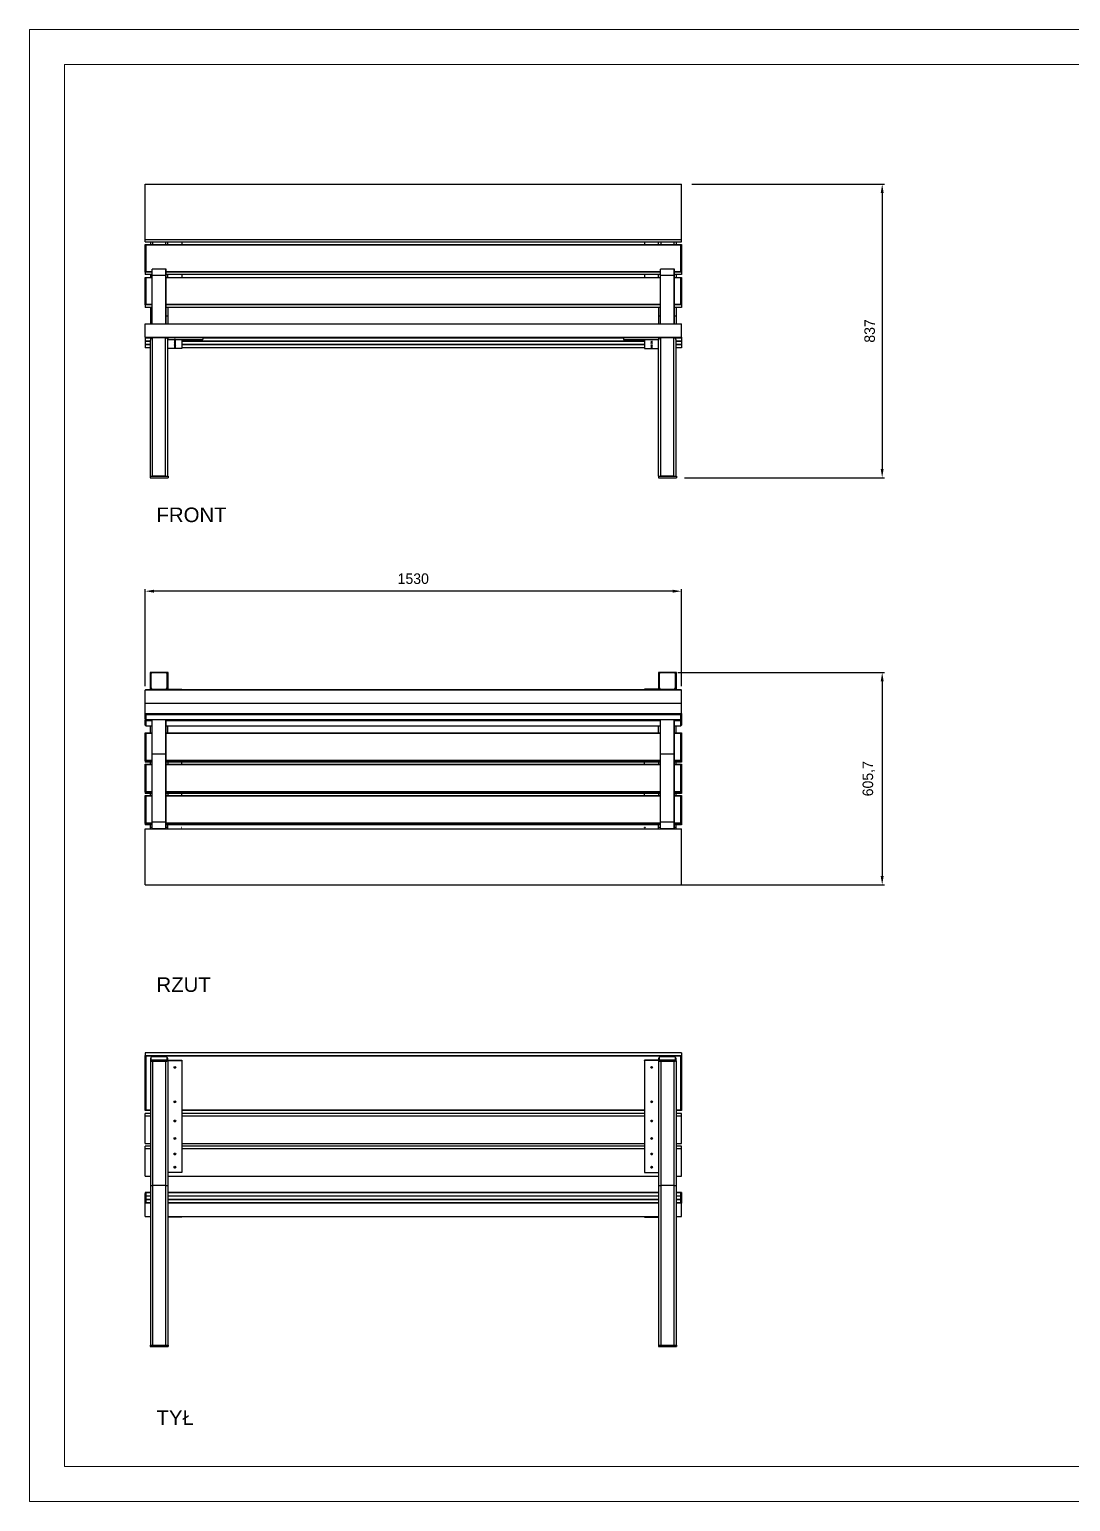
# Model space of a CAD drawing. Header units: millimetres. Extents: x 1691 to 7631, y -3615 to 585.
# Drawn here: x 1691 to 4661, y -3615 to 585 of the extents above; entities that cross this region are included whole.
import ezdxf

# ---------------------------------------------------------------- set-up
doc = ezdxf.new("R2010")
doc.units = ezdxf.units.MM
doc.header["$PDSIZE"] = -1
doc.layers.add('tabelka', color=155, linetype='Continuous')
doc.layers.add('WYMIAR', color=96, linetype='Continuous')
doc.dimstyles.new('1-1', dxfattribs={"dimtxt": 30, "dimasz": 25, "dimexe": 6.25, "dimexo": 30, "dimgap": 20.625, "dimtad": 1, "dimdec": 1, "dimtxsty": 'Standard', "dimcen": 0, "dimclrd": 2, "dimclre": 2, "dimclrt": 2, "dimadec": 0, "dimazin": 0, "dimtfac": 1, "dimtdec": 1, "dimtmove": 0, "dimatfit": 3, "dimfxl": 0, "dimarcsym": 0})

# ---------------------------------------------------------------- blocks, each defined once
blk = doc.blocks.new('front')
for p, q in [((-464, 1934.8), (-464, 2092)), ((-464, 2092), (1066, 2092)), ((1066, 1934.8), (1066, 2092)), ((-464, 1934.8), (1066, 1934.8)), ((-464, 1927.8), (-464, 1934.8)), ((1066, 1927.8), (1066, 1934.8)), ((-464, 1927.8), (1066, 1927.8)), ((-464, 1841.1), (-464, 1919.7)), ((-464, 1919.7), (-462, 1918.1)), ((-464, 1919.7), (1066, 1919.7)), ((-462, 1918.1), (-462, 1843.5)), ((1064, 1918.1), (-462, 1918.1)), ((-449, 1927.8), (-449, 1919.7)), ((-442.6, 1927.8), (-442.6, 1919.7)), ((-405.4, 1927.8), (-405.4, 1919.7)), ((-399, 1919.7), (-399, 1927.8)), ((-359, 1927.8), (-359, 1919.7)), ((961, 1927.8), (961, 1919.7)), ((1001, 1919.7), (1001, 1927.8)), ((1007.4, 1927.8), (1007.4, 1919.7)), ((1044.6, 1927.8), (1044.6, 1919.7)), ((1051, 1927.8), (1051, 1919.7)), ((1064, 1918.1), (1066, 1919.7)), ((1064, 1843.5), (1064, 1918.1)), ((1066, 1919.7), (1066, 1841.1)), ((-444, 1832.3), (-444, 1849.3)), ((-443.5, 1832.3), (-443.5, 1849.8)), ((-404.5, 1849.8), (-443.5, 1849.8)), ((-404.5, 1832.3), (-404.5, 1849.8)), ((-404, 1832.3), (-404, 1849.3)), ((1006, 1832.3), (1006, 1849.3)), ((1006.5, 1832.3), (1006.5, 1849.8)), ((1045.5, 1849.8), (1006.5, 1849.8)), ((1045.5, 1832.3), (1045.5, 1849.8)), ((1046, 1832.3), (1046, 1849.3)), ((-464, 1841.1), (-462, 1843.5)), ((-444, 1841.1), (-464, 1841.1)), ((-464, 1841.1), (-464, 1834.1)), ((-444, 1834.1), (-464, 1834.1)), ((-464, 1747.8), (-464, 1826.4)), ((-464, 1826.4), (-462, 1824.8)), ((-464, 1826.4), (-444, 1826.4)), ((-462, 1843.5), (-444, 1843.5)), ((-462, 1824.8), (-462, 1750.1)), ((-444, 1824.8), (-462, 1824.8)), ((-449, 1834.1), (-449, 1826.4)), ((-444, 1693.8), (-444, 1832.3)), ((-444, 1832.3), (-443.5, 1832.3)), ((-443.5, 1832.3), (-404.5, 1832.3)), ((-443.5, 1693.8), (-443.5, 1832.3)), ((-404.5, 1832.3), (-404, 1832.3)), ((-404.5, 1693.8), (-404.5, 1832.3)), ((-404, 1843.5), (1006, 1843.5)), ((1006, 1841.1), (-404, 1841.1)), ((1006, 1834.1), (-404, 1834.1)), ((-404, 1693.8), (-404, 1832.3)), ((-404, 1826.4), (1006, 1826.4)), ((1006, 1824.8), (-404, 1824.8)), ((-399, 1826.4), (-399, 1834.1)), ((-359, 1834.1), (-359, 1826.4)), ((961, 1834.1), (961, 1826.4)), ((1001, 1826.4), (1001, 1834.1)), ((1006, 1693.8), (1006, 1832.3)), ((1006, 1832.3), (1006.5, 1832.3)), ((1006.5, 1832.3), (1045.5, 1832.3)), ((1006.5, 1693.8), (1006.5, 1832.3)), ((1045.5, 1832.3), (1046, 1832.3)), ((1045.5, 1693.8), (1045.5, 1832.3)), ((1046, 1843.5), (1064, 1843.5)), ((1066, 1841.1), (1046, 1841.1)), ((1066, 1834.1), (1046, 1834.1)), ((1046, 1693.8), (1046, 1832.3)), ((1046, 1826.4), (1066, 1826.4)), ((1064, 1824.8), (1046, 1824.8)), ((1051, 1834.1), (1051, 1826.4)), ((1064, 1843.5), (1066, 1841.1)), ((1064, 1824.8), (1066, 1826.4)), ((1064, 1750.1), (1064, 1824.8)), ((1066, 1841.1), (1066, 1834.1)), ((1066, 1826.4), (1066, 1747.8)), ((-464, 1747.8), (-462, 1750.1)), ((-444, 1747.8), (-464, 1747.8)), ((-464, 1747.8), (-464, 1740.7)), ((-444, 1740.7), (-464, 1740.7)), ((-462, 1750.1), (-444, 1750.1)), ((-449, 1740.7), (-449, 1715.1)), ((-404, 1750.1), (1006, 1750.1)), ((1006, 1747.8), (-404, 1747.8)), ((1006, 1740.7), (-404, 1740.7)), ((-399, 1740.7), (-399, 1715.1)), ((1001, 1740.7), (1001, 1715.1)), ((1046, 1750.1), (1064, 1750.1)), ((1066, 1747.8), (1046, 1747.8)), ((1066, 1740.7), (1046, 1740.7)), ((1051, 1740.7), (1051, 1715.1)), ((1064, 1750.1), (1066, 1747.8)), ((1066, 1747.8), (1066, 1740.7)), ((-464, 1693.8), (1066, 1693.8)), ((-464, 1655.8), (-464, 1693.8)), ((-449, 1715.1), (-449, 1693.8)), ((-399, 1715.1), (-399, 1693.8)), ((1001, 1715.1), (1001, 1693.8)), ((1051, 1715.1), (1051, 1693.8)), ((1066, 1655.8), (1066, 1693.8)), ((-464, 1655.8), (-464, 1653)), ((-464, 1655.8), (1066, 1655.8)), ((-462, 1653.8), (-464, 1655.8)), ((-445.7, 1653), (-464, 1653)), ((-464, 1653), (-464, 1644.5)), ((-449, 1644.5), (-464, 1644.5)), ((-464, 1644.5), (-464, 1643.4)), ((-449, 1643.4), (-464, 1643.4)), ((-464, 1643.4), (-464, 1634.9)), ((1064, 1653.8), (-462, 1653.8)), ((-449, 1258.8), (-449, 1647.4)), ((-442.6, 1258.8), (-442.6, 1653.8)), ((-405.4, 1258.8), (-405.4, 1653.8)), ((-399, 1653), (-402.3, 1653)), ((-399, 1653.8), (-399, 1648.8)), ((-399, 1648.8), (-299, 1648.8)), ((-399, 1258.8), (-399, 1647.4)), ((-359, 1648.8), (-359, 1623.4)), ((961, 1644.5), (-359, 1644.5)), ((961, 1643.4), (-359, 1643.4)), ((-299, 1653.8), (-299, 1648.8)), ((901, 1653), (-299, 1653)), ((901, 1653.8), (901, 1648.8)), ((901, 1648.8), (1001, 1648.8)), ((961, 1648.8), (961, 1623.4)), ((1001, 1653.8), (1001, 1648.8)), ((1004.3, 1653), (1001, 1653)), ((1001, 1258.8), (1001, 1647.4)), ((1007.4, 1258.8), (1007.4, 1653.8)), ((1044.6, 1258.8), (1044.6, 1653.8)), ((1066, 1653), (1047.7, 1653)), ((1051, 1258.8), (1051, 1647.4)), ((1066, 1644.5), (1051, 1644.5)), ((1066, 1643.4), (1051, 1643.4)), ((1066, 1655.8), (1064, 1653.8)), ((1066, 1655.8), (1066, 1653)), ((1066, 1653), (1066, 1644.5)), ((1066, 1644.5), (1066, 1643.4)), ((1066, 1643.4), (1066, 1634.9)), ((-449, 1634.9), (-464, 1634.9)), ((-464, 1634.9), (-464, 1633.8)), ((-449, 1633.8), (-464, 1633.8)), ((-464, 1633.8), (-464, 1625.3)), ((-449, 1625.3), (-464, 1625.3)), ((-359, 1623.4), (-399, 1623.4)), ((961, 1634.9), (-359, 1634.9)), ((961, 1633.8), (-359, 1633.8)), ((961, 1625.3), (-359, 1625.3)), ((961, 1623.4), (1001, 1623.4)), ((1066, 1634.9), (1051, 1634.9)), ((1066, 1633.8), (1051, 1633.8)), ((1066, 1625.3), (1051, 1625.3)), ((1066, 1634.9), (1066, 1633.8)), ((1066, 1633.8), (1066, 1625.3)), ((-449.5, 1258.8), (-449.5, 1254.8)), ((-449.5, 1258.8), (-398.5, 1258.8)), ((-449.5, 1254.8), (-398.5, 1254.8)), ((-405.4, 1258.8), (-442.6, 1258.8)), ((-398.5, 1258.8), (-398.5, 1254.8)), ((1000.5, 1258.8), (1000.5, 1254.8)), ((1000.5, 1258.8), (1051.5, 1258.8)), ((1000.5, 1254.8), (1051.5, 1254.8)), ((1044.6, 1258.8), (1007.4, 1258.8)), ((1051.5, 1258.8), (1051.5, 1254.8))]:
    blk.add_line(p, q)
at = {"flags": 128}
for points in [[(-379, 1648.7), (-379.9, 1648.7), (-380.7, 1648.6), (-381.3, 1648.5), (-381.5, 1648.4), (-381.3, 1648.3), (-380.7, 1648.3), (-379.9, 1648.2), (-379, 1648.2), (-378, 1648.2), (-377.2, 1648.3), (-376.7, 1648.3), (-376.5, 1648.4), (-376.7, 1648.5), (-377.2, 1648.6), (-378, 1648.7), (-379, 1648.7)], [(-379, 1643.4), (-379.9, 1643.4), (-380.7, 1643.3), (-381.3, 1643.2), (-381.5, 1643.1), (-381.3, 1643), (-380.7, 1642.9), (-379.9, 1642.9), (-379, 1642.8), (-378, 1642.9), (-377.2, 1642.9), (-376.7, 1643), (-376.5, 1643.1), (-376.7, 1643.2), (-377.2, 1643.3), (-378, 1643.4), (-379, 1643.4)], [(-379, 1639.1), (-379.9, 1639.1), (-380.7, 1639), (-381.3, 1639), (-381.5, 1638.8), (-381.3, 1638.7), (-380.7, 1638.7), (-379.9, 1638.6), (-379, 1638.6), (-378, 1638.6), (-377.2, 1638.7), (-376.7, 1638.7), (-376.5, 1638.8), (-376.7, 1639), (-377.2, 1639), (-378, 1639.1), (-379, 1639.1)], [(981, 1648.7), (982, 1648.7), (982.8, 1648.6), (983.3, 1648.5), (983.5, 1648.4), (983.3, 1648.3), (982.8, 1648.3), (982, 1648.2), (981, 1648.2), (980.1, 1648.2), (979.3, 1648.3), (978.7, 1648.3), (978.5, 1648.4), (978.7, 1648.5), (979.3, 1648.6), (980.1, 1648.7), (981, 1648.7)], [(981, 1643.4), (982, 1643.4), (982.8, 1643.3), (983.3, 1643.2), (983.5, 1643.1), (983.3, 1643), (982.8, 1642.9), (982, 1642.9), (981, 1642.8), (980.1, 1642.9), (979.3, 1642.9), (978.7, 1643), (978.5, 1643.1), (978.7, 1643.2), (979.3, 1643.3), (980.1, 1643.4), (981, 1643.4)], [(981, 1639.1), (982, 1639.1), (982.8, 1639), (983.3, 1639), (983.5, 1638.8), (983.3, 1638.7), (982.8, 1638.7), (982, 1638.6), (981, 1638.6), (980.1, 1638.6), (979.3, 1638.7), (978.7, 1638.7), (978.5, 1638.8), (978.7, 1639), (979.3, 1639), (980.1, 1639.1), (981, 1639.1)], [(-379, 1633.8), (-379.9, 1633.8), (-380.7, 1633.7), (-381.3, 1633.6), (-381.5, 1633.5), (-381.3, 1633.4), (-380.7, 1633.3), (-379.9, 1633.3), (-379, 1633.3), (-378, 1633.3), (-377.2, 1633.3), (-376.7, 1633.4), (-376.5, 1633.5), (-376.7, 1633.6), (-377.2, 1633.7), (-378, 1633.8), (-379, 1633.8)], [(-379, 1629.5), (-379.9, 1629.5), (-380.7, 1629.4), (-381.3, 1629.4), (-381.5, 1629.3), (-381.3, 1629.2), (-380.7, 1629.1), (-379.9, 1629), (-379, 1629), (-378, 1629), (-377.2, 1629.1), (-376.7, 1629.2), (-376.5, 1629.3), (-376.7, 1629.4), (-377.2, 1629.4), (-378, 1629.5), (-379, 1629.5)], [(-379, 1624.7), (-379.9, 1624.7), (-380.7, 1624.6), (-381.3, 1624.6), (-381.5, 1624.5), (-381.3, 1624.4), (-380.7, 1624.3), (-379.9, 1624.2), (-379, 1624.2), (-378, 1624.2), (-377.2, 1624.3), (-376.7, 1624.4), (-376.5, 1624.5), (-376.7, 1624.6), (-377.2, 1624.6), (-378, 1624.7), (-379, 1624.7)], [(981, 1633.8), (982, 1633.8), (982.8, 1633.7), (983.3, 1633.6), (983.5, 1633.5), (983.3, 1633.4), (982.8, 1633.3), (982, 1633.3), (981, 1633.3), (980.1, 1633.3), (979.3, 1633.3), (978.7, 1633.4), (978.5, 1633.5), (978.7, 1633.6), (979.3, 1633.7), (980.1, 1633.8), (981, 1633.8)], [(981, 1629.5), (982, 1629.5), (982.8, 1629.4), (983.3, 1629.4), (983.5, 1629.3), (983.3, 1629.2), (982.8, 1629.1), (982, 1629), (981, 1629), (980.1, 1629), (979.3, 1629.1), (978.7, 1629.2), (978.5, 1629.3), (978.7, 1629.4), (979.3, 1629.4), (980.1, 1629.5), (981, 1629.5)], [(981, 1624.7), (982, 1624.7), (982.8, 1624.6), (983.3, 1624.6), (983.5, 1624.5), (983.3, 1624.4), (982.8, 1624.3), (982, 1624.2), (981, 1624.2), (980.1, 1624.2), (979.3, 1624.3), (978.7, 1624.4), (978.5, 1624.5), (978.7, 1624.6), (979.3, 1624.6), (980.1, 1624.7), (981, 1624.7)]]:
    blk.add_lwpolyline(points, dxfattribs=at)
for centre, radius, start, end in [((-443.5, 1849.3), 0.5, 90, 180), ((-404.5, 1849.3), 0.5, 0, 90), ((1006.5, 1849.3), 0.5, 90, 180), ((1045.5, 1849.3), 0.5, 0, 90), ((-442.6, 1647.4), 6.4, 90, 180), ((-405.4, 1647.4), 6.4, 0, 90), ((1007.4, 1647.4), 6.4, 90, 180), ((1044.6, 1647.4), 6.4, 0, 90)]:
    blk.add_arc(centre, radius, start, end)
for centre, start_param, end_param in [((-442.6, 1715.1), 1.79133, 3.141593), ((-442.6, 1715.1), 1.79133, 3.141593), ((-405.4, 1715.1), 0, 1.350263), ((-405.4, 1715.1), 0, 1.350263), ((1007.4, 1715.1), 1.79133, 3.141593), ((1007.4, 1715.1), 1.79133, 3.141593), ((1044.6, 1715.1), 0, 1.350263), ((1044.6, 1715.1), 0, 1.350263)]:
    blk.add_ellipse(centre, major_axis=(6.4, 0), ratio=0.020711, start_param=start_param, end_param=end_param)
blk = doc.blocks.new('rzut')
for p, q in [((-449.5, -278.2), (-449.5, -326.5)), ((-442.6, -278.2), (-449.5, -278.2)), ((-449, -284.5), (-449, -321)), ((-444.4, -279.2), (-447.4, -282.2)), ((-447.4, -282.2), (-447.4, -322.2)), ((-403.6, -279.2), (-444.4, -279.2)), ((-405.4, -278.2), (-442.6, -278.2)), ((-398.5, -278.2), (-405.4, -278.2)), ((-400.6, -282.2), (-403.6, -279.2)), ((-400.6, -322.2), (-400.6, -282.2)), ((-399, -321), (-399, -284.5)), ((-398.5, -325.7), (-398.5, -278.2)), ((1000.5, -278.2), (1000.5, -325.7)), ((1007.4, -278.2), (1000.5, -278.2)), ((1001, -284.5), (1001, -321)), ((1005.6, -279.2), (1002.6, -282.2)), ((1002.6, -282.2), (1002.6, -322.2)), ((1046.4, -279.2), (1005.6, -279.2)), ((1044.6, -278.2), (1007.4, -278.2)), ((1051.5, -278.2), (1044.6, -278.2)), ((1049.4, -282.2), (1046.4, -279.2)), ((1049.4, -322.2), (1049.4, -282.2)), ((1051, -321), (1051, -284.5)), ((1051.5, -326.5), (1051.5, -278.2)), ((-462, -326.5), (-464, -328.1)), ((1066, -328.1), (-464, -328.1)), ((-464, -365.4), (-464, -328.1)), ((-462, -326.5), (1064, -326.5)), ((-449, -321), (-449, -326.5)), ((-447.4, -322.2), (-444.4, -325.2)), ((-447.4, -322.2), (-447.4, -322.8)), ((-447.4, -322.8), (-444.4, -325.7)), ((-444.4, -325.2), (-403.6, -325.2)), ((-444.4, -325.2), (-444.4, -325.7)), ((-444.4, -325.7), (-403.6, -325.7)), ((-403.6, -325.2), (-400.6, -322.2)), ((-403.6, -325.7), (-400.6, -322.8)), ((-403.6, -325.2), (-403.6, -325.7)), ((-400.6, -322.2), (-400.6, -322.8)), ((-399, -321), (-399, -325.7)), ((-399, -325.7), (-359, -325.7)), ((-399, -325.7), (-399, -326.5)), ((-359, -325.7), (-359, -326.5)), ((961, -326.5), (961, -325.7)), ((1001, -325.7), (961, -325.7)), ((1001, -321), (1001, -325.7)), ((1001, -326.5), (1001, -325.7)), ((1002.6, -322.2), (1005.6, -325.2)), ((1002.6, -322.2), (1002.6, -322.8)), ((1002.6, -322.8), (1005.6, -325.7)), ((1005.6, -325.2), (1046.4, -325.2)), ((1005.6, -325.2), (1005.6, -325.7)), ((1005.6, -325.7), (1046.4, -325.7)), ((1046.4, -325.2), (1049.4, -322.2)), ((1046.4, -325.7), (1049.4, -322.8)), ((1046.4, -325.2), (1046.4, -325.7)), ((1049.4, -322.2), (1049.4, -322.8)), ((1051, -321), (1051, -326.5)), ((1066, -328.1), (1064, -326.5)), ((1066, -365.4), (1066, -328.1)), ((-464, -365.4), (1066, -365.4)), ((-464, -395.2), (-464, -365.4)), ((1066, -395.2), (1066, -365.4)), ((-464, -395.2), (-464, -396.1)), ((-464, -395.2), (1066, -395.2)), ((-464, -411), (-464, -396.1)), ((-464, -396.1), (-462, -398.4)), ((-464, -396.1), (1066, -396.1)), ((-464, -411), (-462, -412.6)), ((-464, -411), (-464, -413.8)), ((-464, -428.7), (-464, -413.8)), ((-464, -413.8), (-462, -416.1)), ((-464, -413.8), (-444, -413.8)), ((-462, -398.4), (-462, -412.6)), ((1064, -398.4), (-462, -398.4)), ((-462, -412.6), (1064, -412.6)), ((-462, -416.1), (-462, -430.3)), ((-444, -416.1), (-462, -416.1)), ((-444, -510.2), (-444, -412.6)), ((-443.5, -510.2), (-443.5, -412.6)), ((-404.5, -510.2), (-404.5, -412.6)), ((-404, -510.2), (-404, -412.6)), ((-404, -413.8), (1006, -413.8)), ((1006, -416.1), (-404, -416.1)), ((1006, -510.2), (1006, -412.6)), ((1006.5, -510.2), (1006.5, -412.6)), ((1045.5, -510.2), (1045.5, -412.6)), ((1046, -510.2), (1046, -412.6)), ((1046, -413.8), (1066, -413.8)), ((1064, -416.1), (1046, -416.1)), ((1064, -398.4), (1066, -396.1)), ((1064, -412.6), (1064, -398.4)), ((1064, -412.6), (1066, -411)), ((1064, -416.1), (1066, -413.8)), ((1064, -430.3), (1064, -416.1)), ((1066, -395.2), (1066, -396.1)), ((1066, -396.1), (1066, -411)), ((1066, -411), (1066, -413.8)), ((1066, -413.8), (1066, -428.7)), ((-464, -428.7), (-462, -430.3)), ((-464, -530), (-464, -450.4)), ((-464, -450.4), (-462, -452.2)), ((-464, -450.4), (-444, -450.4)), ((-462, -430.3), (-444, -430.3)), ((-462, -452.2), (-462, -527.8)), ((-444, -452.2), (-462, -452.2)), ((-449, -450.4), (-449, -430.3)), ((-404, -430.3), (1006, -430.3)), ((-404, -450.4), (1006, -450.4)), ((1006, -452.2), (-404, -452.2)), ((-399, -450.4), (-399, -430.3)), ((1001, -450.4), (1001, -430.3)), ((1046, -430.3), (1064, -430.3)), ((1046, -450.4), (1066, -450.4)), ((1064, -452.2), (1046, -452.2)), ((1051, -450.4), (1051, -430.3)), ((1064, -430.3), (1066, -428.7)), ((1064, -452.2), (1066, -450.4)), ((1064, -527.8), (1064, -452.2)), ((1066, -450.4), (1066, -530)), ((-464, -530), (-462, -527.8)), ((-444, -530), (-464, -530)), ((-464, -530), (-464, -534)), ((-444, -534), (-464, -534)), ((-464, -619.4), (-464, -539.9)), ((-464, -539.9), (-462, -541.7)), ((-464, -539.9), (-444, -539.9)), ((-462, -527.8), (-444, -527.8)), ((-462, -541.7), (-462, -617.2)), ((-444, -541.7), (-462, -541.7)), ((-449, -539.9), (-449, -534)), ((-444, -705.4), (-444, -510.2)), ((-443.5, -705.4), (-443.5, -510.2)), ((-443.5, -510.2), (-404.5, -510.2)), ((-404.5, -705.4), (-404.5, -510.2)), ((-404, -705.4), (-404, -510.2)), ((-404, -527.8), (1006, -527.8)), ((1006, -530), (-404, -530)), ((1006, -534), (-404, -534)), ((-404, -539.9), (1006, -539.9)), ((1006, -541.7), (-404, -541.7)), ((-399, -534), (-399, -539.9)), ((-359, -539.9), (-359, -534)), ((961, -539.9), (961, -534)), ((1001, -534), (1001, -539.9)), ((1006, -705.4), (1006, -510.2)), ((1006.5, -705.4), (1006.5, -510.2)), ((1006.5, -510.2), (1045.5, -510.2)), ((1045.5, -705.4), (1045.5, -510.2)), ((1046, -705.4), (1046, -510.2)), ((1046, -527.8), (1064, -527.8)), ((1066, -530), (1046, -530)), ((1066, -534), (1046, -534)), ((1046, -539.9), (1066, -539.9)), ((1064, -541.7), (1046, -541.7)), ((1051, -539.9), (1051, -534)), ((1064, -527.8), (1066, -530)), ((1064, -541.7), (1066, -539.9)), ((1064, -617.2), (1064, -541.7)), ((1066, -530), (1066, -534)), ((1066, -539.9), (1066, -619.4)), ((-464, -619.4), (-462, -617.2)), ((-444, -619.4), (-464, -619.4)), ((-464, -619.4), (-464, -623.5)), ((-444, -623.5), (-464, -623.5)), ((-464, -708.9), (-464, -629.4)), ((-464, -629.4), (-462, -631.2)), ((-464, -629.4), (-444, -629.4)), ((-462, -617.2), (-444, -617.2)), ((-449, -629.4), (-449, -623.5)), ((-404, -617.2), (1006, -617.2)), ((1006, -619.4), (-404, -619.4)), ((1006, -623.5), (-404, -623.5)), ((-404, -629.4), (1006, -629.4)), ((-399, -623.5), (-399, -629.4)), ((-359, -629.4), (-359, -623.5)), ((961, -629.4), (961, -623.5)), ((1001, -623.5), (1001, -629.4)), ((1046, -617.2), (1064, -617.2)), ((1066, -619.4), (1046, -619.4)), ((1066, -623.5), (1046, -623.5)), ((1046, -629.4), (1066, -629.4)), ((1051, -629.4), (1051, -623.5)), ((1064, -617.2), (1066, -619.4)), ((1064, -631.2), (1066, -629.4)), ((1066, -619.4), (1066, -623.5)), ((1066, -629.4), (1066, -708.9)), ((-462, -631.2), (-462, -706.7)), ((-444, -631.2), (-462, -631.2)), ((1006, -631.2), (-404, -631.2)), ((1064, -631.2), (1046, -631.2)), ((1064, -706.7), (1064, -631.2)), ((-464, -708.9), (-462, -706.7)), ((-444, -708.9), (-464, -708.9)), ((-464, -708.9), (-464, -713)), ((-444, -713), (-464, -713)), ((-462, -706.7), (-444, -706.7)), ((-449, -720.8), (-449, -713)), ((-444, -722.4), (-444, -705.4)), ((-444, -705.4), (-443.5, -705.4)), ((-443.5, -722.9), (-443.5, -705.4)), ((-404.5, -705.4), (-443.5, -705.4)), ((-404.5, -722.9), (-404.5, -705.4)), ((-404.5, -705.4), (-404, -705.4)), ((-404, -722.4), (-404, -705.4)), ((-404, -706.7), (1006, -706.7)), ((1006, -708.9), (-404, -708.9)), ((1006, -713), (-404, -713)), ((-399, -720.8), (-399, -713)), ((1001, -720.8), (1001, -713)), ((1006, -722.4), (1006, -705.4)), ((1006, -705.4), (1006.5, -705.4)), ((1006.5, -722.9), (1006.5, -705.4)), ((1045.5, -705.4), (1006.5, -705.4)), ((1045.5, -722.9), (1045.5, -705.4)), ((1045.5, -705.4), (1046, -705.4)), ((1046, -722.4), (1046, -705.4)), ((1046, -706.7), (1064, -706.7)), ((1066, -708.9), (1046, -708.9)), ((1066, -713), (1046, -713)), ((1051, -720.8), (1051, -713)), ((1064, -706.7), (1066, -708.9)), ((1066, -708.9), (1066, -713)), ((-464, -723.9), (1066, -723.9)), ((-464, -883.9), (-464, -723.9)), ((-449, -723.9), (-449, -720.8)), ((-443.5, -722.9), (-404.5, -722.9)), ((-442.6, -723.9), (-442.6, -722.9)), ((-405.4, -723.9), (-405.4, -722.9)), ((-399, -723.9), (-399, -720.8)), ((-360.2, -720.4), (-360.2, -720.6)), ((-360.2, -720.4), (-359, -720.4)), ((-359, -720.6), (-360.2, -720.6)), ((-359, -720.4), (-359, -720.6)), ((961, -720.9), (961, -720.7)), ((962.2, -720.7), (961, -720.7)), ((961, -720.9), (962.2, -720.9)), ((962.2, -720.7), (962.2, -720.9)), ((1001, -723.9), (1001, -720.8)), ((1006.5, -722.9), (1045.5, -722.9)), ((1007.4, -723.9), (1007.4, -722.9)), ((1044.6, -723.9), (1044.6, -722.9)), ((1051, -723.9), (1051, -720.8)), ((1066, -883.9), (1066, -723.9)), ((-464, -883.9), (1066, -883.9))]:
    blk.add_line(p, q)
for centre, radius, start, end in [((-442.6, -284.5), 6.34, 89.4971, 179.4881), ((-405.3, -284.5), 6.34, 0.5119, 90.5029), ((1007.4, -284.5), 6.34, 89.4978, 179.4875), ((1044.7, -284.5), 6.34, 0.5125, 90.5022), ((-442.7, -321), 6.28, 180.2303, 240.5573), ((-405.3, -321), 6.28, 299.4427, 359.7697), ((1007.3, -321), 6.28, 180.2344, 240.5531), ((1044.7, -321), 6.28, 299.4436, 359.7689), ((-443.5, -722.4), 0.5, 180, 270), ((-404.5, -722.4), 0.5, 270, 0), ((1006.5, -722.4), 0.5, 180, 270), ((1045.5, -722.4), 0.5, 270, 0)]:
    blk.add_arc(centre, radius, start, end)
for centre, major_axis, ratio, start_param, end_param in [((-443.5, -510.2), (0.5, 0), 0.094104, 1.570796, 3.141593), ((-443.5, -510.2), (0.5, 0), 0.094104, 1.570796, 3.141593), ((-404.5, -510.2), (0.5, 0), 0.094104, 0, 1.570796), ((-404.5, -510.2), (0.5, 0), 0.094104, 0, 1.570796), ((1006.5, -510.2), (0.5, 0), 0.094104, 1.570796, 3.141593), ((1006.5, -510.2), (0.5, 0), 0.094104, 1.570796, 3.141593), ((1045.5, -510.2), (0.5, 0), 0.094104, 0, 1.570796), ((1045.5, -510.2), (0.5, 0), 0.094104, 0, 1.570796), ((-442.6, -720.8), (6.4, 0), 0.053453, 1.79133, 3.141593), ((-442.6, -720.8), (6.4, 0), 0.053453, 1.79133, 3.141593), ((-405.4, -720.8), (6.4, 0), 0.053453, 0, 1.350263), ((-405.4, -720.8), (6.4, 0), 0.053453, 0, 1.350263), ((1007.4, -720.8), (6.4, 0), 0.053453, 1.79133, 3.141593), ((1007.4, -720.8), (6.4, 0), 0.053453, 1.79133, 3.141593), ((1044.6, -720.8), (6.4, 0), 0.053453, 0, 1.350263), ((1044.6, -720.8), (6.4, 0), 0.053453, 0, 1.350263)]:
    blk.add_ellipse(centre, major_axis=major_axis, ratio=ratio, start_param=start_param, end_param=end_param)
blk = doc.blocks.new('tyl')
for p, q in [((1066, -1217.9), (-464, -1217.9)), ((-464, -1217.9), (-464, -1225)), ((1066, -1217.9), (1066, -1225)), ((-464, -1382.1), (-464, -1225)), ((-464, -1225), (-462, -1227.3)), ((-464, -1225), (1066, -1225)), ((-462, -1227.3), (-462, -1380.6)), ((1064, -1227.3), (-462, -1227.3)), ((-449, -1233), (-449, -1239.9)), ((-449, -1239.9), (-449, -1595.6)), ((-444.4, -1229.1), (-447.4, -1229.7)), ((-447.4, -1229.7), (-447.4, -1237.3)), ((-447.4, -1237.3), (-444.4, -1237.8)), ((-447.4, -1237.3), (-447.4, -1240.2)), ((-447.4, -1240.2), (-444.4, -1240.8)), ((-403.6, -1229.1), (-444.4, -1229.1)), ((-444.4, -1237.8), (-403.6, -1237.8)), ((-444.4, -1237.8), (-444.4, -1240.8)), ((-444.4, -1240.8), (-403.6, -1240.8)), ((-442.6, -1241.1), (-405.4, -1241.1)), ((-442.6, -1241.1), (-442.6, -1595.7)), ((-405.4, -1241.1), (-405.4, -1595.7)), ((-400.6, -1229.7), (-403.6, -1229.1)), ((-403.6, -1237.8), (-400.6, -1237.3)), ((-403.6, -1237.8), (-403.6, -1240.8)), ((-403.6, -1240.8), (-400.6, -1240.2)), ((-400.6, -1237.3), (-400.6, -1229.7)), ((-400.6, -1237.3), (-400.6, -1240.2)), ((-399, -1239.9), (-399, -1233)), ((-399, -1238.6), (-359, -1238.6)), ((-399, -1239.2), (-359, -1239.2)), ((-399, -1239.9), (-399, -1595.6)), ((-359, -1238.6), (-359, -1239.2)), ((-359, -1239.2), (-359, -1558.5)), ((1001, -1238.6), (961, -1238.6)), ((961, -1239.2), (961, -1238.6)), ((1001, -1239.2), (961, -1239.2)), ((961, -1239.2), (961, -1558.5)), ((1001, -1233), (1001, -1239.9)), ((1001, -1239.9), (1001, -1595.6)), ((1005.6, -1229.1), (1002.6, -1229.7)), ((1002.6, -1229.7), (1002.6, -1237.3)), ((1002.6, -1237.3), (1005.6, -1237.8)), ((1002.6, -1237.3), (1002.6, -1240.2)), ((1002.6, -1240.2), (1005.6, -1240.8)), ((1046.4, -1229.1), (1005.6, -1229.1)), ((1005.6, -1237.8), (1005.6, -1240.8)), ((1005.6, -1237.8), (1046.4, -1237.8)), ((1005.6, -1240.8), (1046.4, -1240.8)), ((1007.4, -1241.1), (1044.6, -1241.1)), ((1007.4, -1241.1), (1007.4, -1595.7)), ((1044.6, -1241.1), (1044.6, -1595.7)), ((1049.4, -1229.7), (1046.4, -1229.1)), ((1046.4, -1237.8), (1049.4, -1237.3)), ((1046.4, -1237.8), (1046.4, -1240.8)), ((1046.4, -1240.8), (1049.4, -1240.2)), ((1049.4, -1237.3), (1049.4, -1229.7)), ((1049.4, -1237.3), (1049.4, -1240.2)), ((1051, -1239.9), (1051, -1233)), ((1051, -1239.9), (1051, -1595.6)), ((1064, -1227.3), (1066, -1225)), ((1064, -1380.6), (1064, -1227.3)), ((1066, -1225), (1066, -1382.1)), ((-464, -1382.1), (-462, -1380.6)), ((-449, -1382.1), (-464, -1382.1)), ((-462, -1380.6), (-449, -1380.6)), ((-359, -1380.6), (961, -1380.6)), ((961, -1382.1), (-359, -1382.1)), ((1051, -1380.6), (1064, -1380.6)), ((1066, -1382.1), (1051, -1382.1)), ((1064, -1380.6), (1066, -1382.1)), ((-449, -1390.2), (-464, -1390.2)), ((-464, -1397.3), (-464, -1390.2)), ((-464, -1397.3), (-449, -1397.3)), ((-464, -1475.9), (-464, -1397.3)), ((961, -1390.2), (-359, -1390.2)), ((-359, -1397.3), (961, -1397.3)), ((1066, -1390.2), (1051, -1390.2)), ((1051, -1397.3), (1066, -1397.3)), ((1066, -1397.3), (1066, -1390.2)), ((1066, -1475.9), (1066, -1397.3)), ((-464, -1475.9), (-449, -1475.9)), ((-464, -1490.6), (-464, -1483.5)), ((-449, -1483.5), (-464, -1483.5)), ((-464, -1569.2), (-464, -1490.6)), ((-464, -1490.6), (-449, -1490.6)), ((-359, -1475.9), (961, -1475.9)), ((961, -1483.5), (-359, -1483.5)), ((-359, -1490.6), (961, -1490.6)), ((1051, -1475.9), (1066, -1475.9)), ((1066, -1483.5), (1051, -1483.5)), ((1051, -1490.6), (1066, -1490.6)), ((1066, -1490.6), (1066, -1483.5)), ((1066, -1569.2), (1066, -1490.6)), ((-464, -1569.2), (-449, -1569.2)), ((-449, -1595.6), (-449, -2051.1)), ((-405.4, -1595.7), (-442.6, -1595.7)), ((-442.6, -1595.7), (-442.6, -2051.1)), ((-405.4, -1595.7), (-405.4, -2051.1)), ((-359, -1558.5), (-399, -1558.5)), ((-399, -1569.2), (1001, -1569.2)), ((-399, -1595.6), (-399, -2051.1)), ((961, -1558.5), (1001, -1558.5)), ((1001, -1595.6), (1001, -2051.1)), ((1044.6, -1595.7), (1007.4, -1595.7)), ((1007.4, -1595.7), (1007.4, -2051.1)), ((1044.6, -1595.7), (1044.6, -2051.1)), ((1051, -1569.2), (1066, -1569.2)), ((1051, -1595.6), (1051, -2051.1)), ((-464, -1616.1), (-464, -1619.1)), ((-449, -1616.1), (-464, -1616.1)), ((-462, -1617.3), (-464, -1619.1)), ((-464, -1627.6), (-464, -1619.1)), ((-462, -1625.4), (-464, -1627.6)), ((-462, -1626.9), (-464, -1628.7)), ((-462.8, -1627.6), (-464, -1627.6)), ((-464, -1628.7), (-464, -1627.6)), ((-464, -1637.2), (-464, -1628.7)), ((-462, -1635), (-464, -1637.2)), ((-462, -1636.5), (-464, -1638.3)), ((-462.8, -1637.2), (-464, -1637.2)), ((-464, -1638.3), (-464, -1637.2)), ((-462, -1617.3), (-462, -1625.4)), ((-449, -1617.3), (-462, -1617.3)), ((-462, -1625.4), (-449, -1625.4)), ((-462, -1626.9), (-462, -1635)), ((-449, -1626.9), (-462, -1626.9)), ((-462, -1635), (-449, -1635)), ((-462, -1636.5), (-462, -1644.6)), ((-449, -1636.5), (-462, -1636.5)), ((1001, -1616.1), (-399, -1616.1)), ((1001, -1617.3), (-399, -1617.3)), ((-399, -1625.4), (1001, -1625.4)), ((1001, -1626.9), (-399, -1626.9)), ((-399, -1635), (1001, -1635)), ((1001, -1636.5), (-399, -1636.5)), ((1066, -1616.1), (1051, -1616.1)), ((1064, -1617.3), (1051, -1617.3)), ((1051, -1625.4), (1064, -1625.4)), ((1064, -1626.9), (1051, -1626.9)), ((1051, -1635), (1064, -1635)), ((1064, -1636.5), (1051, -1636.5)), ((1064, -1625.4), (1064, -1617.3)), ((1066, -1619.1), (1064, -1617.3)), ((1066, -1627.6), (1064, -1625.4)), ((1064, -1635), (1064, -1626.9)), ((1066, -1628.7), (1064, -1626.9)), ((1066, -1637.2), (1064, -1635)), ((1064, -1644.6), (1064, -1636.5)), ((1066, -1638.3), (1064, -1636.5)), ((1066, -1627.6), (1064.8, -1627.6)), ((1066, -1637.2), (1064.8, -1637.2)), ((1066, -1616.1), (1066, -1619.1)), ((1066, -1619.1), (1066, -1627.6)), ((1066, -1628.7), (1066, -1627.6)), ((1066, -1628.7), (1066, -1637.2)), ((1066, -1638.3), (1066, -1637.2)), ((-464, -1646.8), (-464, -1638.3)), ((-462, -1644.6), (-464, -1646.8)), ((-449, -1646.8), (-464, -1646.8)), ((-464, -1684.6), (-464, -1646.8)), ((-462, -1644.6), (-449, -1644.6)), ((-399, -1644.6), (1001, -1644.6)), ((1001, -1646.8), (-399, -1646.8)), ((1051, -1644.6), (1064, -1644.6)), ((1066, -1646.8), (1051, -1646.8)), ((1066, -1646.8), (1064, -1644.6)), ((1066, -1638.3), (1066, -1646.8)), ((1066, -1684.6), (1066, -1646.8)), ((-464, -1684.6), (-449, -1684.6)), ((-399, -1684.6), (1001, -1684.6)), ((-359, -1686.5), (-399, -1686.5)), ((-359, -1686.5), (-359, -1684.6)), ((961, -1684.6), (961, -1686.5)), ((961, -1686.5), (1001, -1686.5)), ((1051, -1684.6), (1066, -1684.6)), ((-449.5, -2051.1), (-449.5, -2055.1)), ((-449.5, -2051.1), (-398.5, -2051.1)), ((-449.5, -2055.1), (-398.5, -2055.1)), ((-442.6, -2051.1), (-405.4, -2051.1)), ((-398.5, -2051.1), (-398.5, -2055.1)), ((1000.5, -2051.1), (1000.5, -2055.1)), ((1000.5, -2051.1), (1051.5, -2051.1)), ((1000.5, -2055.1), (1051.5, -2055.1)), ((1007.4, -2051.1), (1044.6, -2051.1)), ((1051.5, -2051.1), (1051.5, -2055.1))]:
    blk.add_line(p, q)
at = {"flags": 128}
for points in [[(-447.4, -1232.2), (-447.9, -1232.3), (-448.5, -1232.5), (-448.9, -1232.7), (-449, -1233)], [(-449, -1239.9), (-448.9, -1240.1), (-448.5, -1240.3), (-447.9, -1240.6), (-447.1, -1240.7), (-446.1, -1240.9), (-445, -1241), (-443.8, -1241.1), (-442.6, -1241.1)], [(-405.4, -1241.1), (-404.1, -1241.1), (-402.9, -1241), (-401.8, -1240.9), (-400.8, -1240.7), (-400.1, -1240.6), (-399.5, -1240.3), (-399.1, -1240.1), (-399, -1239.9)], [(-399, -1233), (-399.1, -1232.7), (-399.5, -1232.5), (-400.1, -1232.3), (-400.6, -1232.2)], [(1002.6, -1232.2), (1002.1, -1232.3), (1001.5, -1232.5), (1001.1, -1232.7), (1001, -1233)], [(1001, -1239.9), (1001.1, -1240.1), (1001.5, -1240.3), (1002.1, -1240.6), (1002.9, -1240.7), (1003.9, -1240.9), (1005, -1241), (1006.2, -1241.1), (1007.4, -1241.1)], [(1044.6, -1241.1), (1045.9, -1241.1), (1047.1, -1241), (1048.2, -1240.9), (1049.2, -1240.7), (1049.9, -1240.6), (1050.5, -1240.3), (1050.9, -1240.1), (1051, -1239.9)], [(1051, -1233), (1050.9, -1232.7), (1050.5, -1232.5), (1049.9, -1232.3), (1049.4, -1232.2)]]:
    blk.add_lwpolyline(points, dxfattribs=at)
for centre in [(-378.9, -1258.8), (981, -1258.8), (-378.9, -1357.1), (981, -1357.1), (-378.9, -1411.8), (981, -1411.8), (-378.9, -1461.7), (981, -1461.7), (-378.9, -1505.9), (981, -1505.9), (-378.9, -1543.7), (981, -1543.7)]:
    blk.add_circle(centre, 2.47)
for centre, start, end in [((-379, -1258.2), 187.3531, 352.6469), ((981, -1258.2), 187.3527, 352.6473), ((-379, -1356.5), 187.3537, 352.6463), ((981, -1356.5), 187.3533, 352.6467), ((-379, -1411.2), 187.3538, 352.6462), ((981, -1411.2), 187.3534, 352.6466), ((-379, -1461.1), 187.3535, 352.6465), ((981, -1461.1), 187.3531, 352.6469), ((-379, -1505.3), 187.3537, 352.6463), ((981, -1505.3), 187.3533, 352.6467), ((-379, -1543.2), 187.3537, 352.6463), ((981, -1543.2), 187.3533, 352.6467)]:
    blk.add_arc(centre, 2.5, start, end)
for centre, start_param, end_param in [((-442.6, -1595.6), 3.141593, 4.712389), ((-442.6, -1595.6), 3.141593, 4.712389), ((-405.4, -1595.6), 4.712389, 6.283185), ((-405.4, -1595.6), 4.712389, 6.283185), ((1007.4, -1595.6), 3.141593, 4.712389), ((1007.4, -1595.6), 3.141593, 4.712389), ((1044.6, -1595.6), 4.712389, 6.283185), ((1044.6, -1595.6), 4.712389, 6.283185)]:
    blk.add_ellipse(centre, major_axis=(6.4, 0), ratio=0.020711, start_param=start_param, end_param=end_param)
blk = doc.blocks.new('*D11')
at = {"color": 2, "lineweight": -2}
for p, q in [((3581.2, 143.6), (4130.2, 143.6)), ((4123.9, 118.6), (4123.9, -668.6)), ((3560, -693.6), (4130.2, -693.6))]:
    blk.add_line(p, q, dxfattribs=at)
at = {"color": 2}
for points in [[(4119.7, 118.6), (4128.1, 118.6), (4123.9, 143.6)], [(4119.7, -668.6), (4128.1, -668.6), (4123.9, -693.6)]]:
    blk.add_solid(points, dxfattribs=at)
at = {"layer": 'Defpoints', "color": 0}
for p in [(3551.2, 143.6), (3530, -693.6), (4123.9, -693.6)]:
    blk.add_point(p, dxfattribs=at)
at = {"color": 2, "insert": (4088.3, -275), "char_height": 30, "attachment_point": 5, "rotation": 90}
blk.add_mtext('837', dxfattribs=at)
blk = doc.blocks.new('*D13')
at = {"color": 2, "lineweight": -2}
for p, q in [((2021.2, -1288.1), (2021.2, -1011.2)), ((3526.2, -1017.5), (2046.2, -1017.5)), ((3551.2, -1288.1), (3551.2, -1011.2))]:
    blk.add_line(p, q, dxfattribs=at)
at = {"color": 2}
for points in [[(2046.2, -1013.3), (2046.2, -1021.6), (2021.2, -1017.5)], [(3526.2, -1013.3), (3526.2, -1021.6), (3551.2, -1017.5)]]:
    blk.add_solid(points, dxfattribs=at)
at = {"layer": 'Defpoints', "color": 0}
for p in [(2021.2, -1017.5), (2021.2, -1318.1), (3551.2, -1318.1)]:
    blk.add_point(p, dxfattribs=at)
at = {"color": 2, "insert": (2786.2, -981.9), "char_height": 30, "attachment_point": 5}
blk.add_mtext('1530', dxfattribs=at)
blk = doc.blocks.new('*D14')
at = {"color": 2, "lineweight": -2}
for p, q in [((3541.2, -1249.6), (4130.2, -1249.6)), ((4123.9, -1274.6), (4123.9, -1830.3)), ((3541.2, -1855.3), (4130.2, -1855.3))]:
    blk.add_line(p, q, dxfattribs=at)
at = {"color": 2}
for points in [[(4119.7, -1274.6), (4128.1, -1274.6), (4123.9, -1249.6)], [(4119.7, -1830.3), (4128.1, -1830.3), (4123.9, -1855.3)]]:
    blk.add_solid(points, dxfattribs=at)
at = {"layer": 'Defpoints', "color": 0}
for p in [(3511.2, -1249.6), (3511.2, -1855.3), (4123.9, -1855.3)]:
    blk.add_point(p, dxfattribs=at)
at = {"color": 2, "insert": (4085.8, -1552.4), "char_height": 30, "attachment_point": 5, "rotation": 90}
blk.add_mtext('605,7', dxfattribs=at)

msp = doc.modelspace()

# ---------------------------------------------------------------- linework, layer by layer
at = {"layer": 'tabelka', "lineweight": 5}
for points in [[(1691.28, 585.26), (7631.28, 585.26), (7631.28, -3614.74), (1691.28, -3614.74)], [(1791.28, 485.26), (7531.28, 485.26), (7531.28, -3514.74), (1791.28, -3514.74)]]:
    msp.add_lwpolyline(points, close=True, dxfattribs=at)

# ---------------------------------------------------------------- block references
for name, p in [('front', (2485.21, -1948.41)), ('rzut', (2485.21, -971.38)), ('tyl', (2485.21, -1117.01))]:
    msp.add_blockref(name, p)

# ---------------------------------------------------------------- texts
at = {"layer": 'WYMIAR', "char_height": 41.5951, "width": 196.5247, "attachment_point": 1}
for s, insert in [('{\\f@Arial Unicode MS|b0|i0|c238|p34;FRONT}', (2053.7, -778.77)), ('{\\f@Arial Unicode MS|b0|i0|c238|p34;RZUT}', (2053.7, -2119.06)), ('{\\f@Arial Unicode MS|b0|i0|c238|p34;TYŁ}', (2053.7, -3354.34))]:
    msp.add_mtext(s, dxfattribs=dict(at, insert=insert))

# ---------------------------------------------------------------- dimensions: what is measured, and where the dimension line sits
dim = msp.add_linear_dim(base=(4123.9, -693.59), p1=(3551.24, 143.63), p2=(3529.99, -693.59), angle=90, text='837', dimstyle='1-1')
dim.commit()
dim.dimension.update_dxf_attribs({"geometry": '*D11', "text_midpoint": (4088.28, -274.98)})
dim = msp.add_linear_dim(base=(2021.24, -1017.48), p1=(3551.24, -1318.1), p2=(2021.24, -1318.1), dimstyle='1-1')
dim.commit()
dim.dimension.update_dxf_attribs({"geometry": '*D13', "text_midpoint": (2786.24, -981.85)})
dim = msp.add_linear_dim(base=(4123.9, -1855.3), p1=(3511.24, -1249.57), p2=(3511.24, -1855.3), angle=90, dimstyle='1-1')
dim.commit()
dim.dimension.update_dxf_attribs({"geometry": '*D14', "text_midpoint": (4085.78, -1552.44)})

doc.saveas('drawing.dxf')
